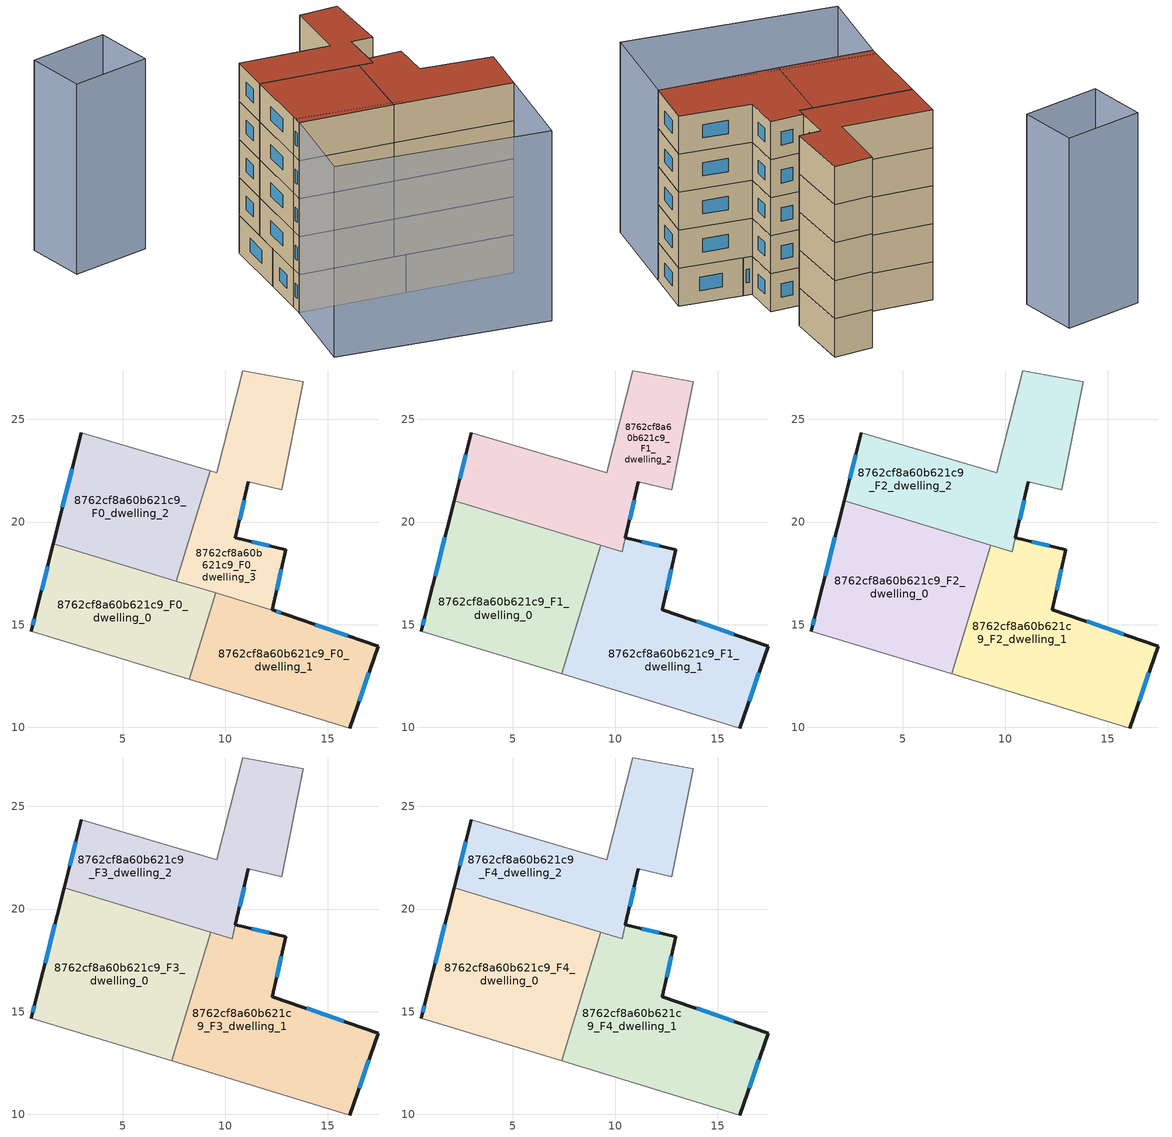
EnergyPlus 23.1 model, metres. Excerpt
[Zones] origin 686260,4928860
8762cf8a60b621c9_F0_dwelling_0
 floor ground (EU_floor_Construction): 9.53,16.55 8.25,12.34 0.55,14.69 0.77,15.58 1.62,18.95 z0
 wall outside (EU_wall_Construction): 1.62,18.95 0.77,15.58 0.55,14.69 z0:3
 wall to 8762cf8a60b621c9_F0_dwelling_1 (EU_wall_Construction): 8.25,12.34 9.53,16.55 z0:3
 wall adiabatic (EU_wall_Construction): 0.55,14.69 8.25,12.34 z0:3
 wall to 8762cf8a60b621c9_F0_dwelling_2 (EU_wall_Construction): 7.62,17.13 1.62,18.95 z0:3
 wall to 8762cf8a60b621c9_F0_dwelling_3 (EU_wall_Construction): 9.53,16.55 7.62,17.13 z0:3
 window (EU_Window_Construction): 0.7,15.29 0.62,14.98 / 1.34,17.86 1.05,16.67 z0.98:2.02
8762cf8a60b621c9_F0_dwelling_1
 floor ground (EU_floor_Construction): 17.45,13.96 16.07,9.97 8.25,12.34 9.53,16.55 12.92,15.52 z0
 wall outside (EU_wall_Construction): 16.07,9.97 17.45,13.96 12.92,15.52 z0:3
 wall adiabatic (EU_wall_Construction): 8.25,12.34 16.07,9.97 z0:3
 wall to 8762cf8a60b621c9_F0_dwelling_3 (EU_wall_Construction): 12.92,15.52 9.53,16.55 z0:3
 window (EU_Window_Construction): 16.52,11.26 17,12.66 / 15.98,14.46 14.39,15.01 z0.98:2.02
8762cf8a60b621c9_F0_dwelling_2
 floor ground (EU_floor_Construction): 9.26,22.51 7.62,17.13 1.62,18.95 2.98,24.36 z0
 wall outside (EU_wall_Construction): 2.98,24.36 1.62,18.95 z0:3
 wall adiabatic (EU_wall_Construction): 9.26,22.51 2.98,24.36 z0:3
 wall to 8762cf8a60b621c9_F0_dwelling_3 (EU_wall_Construction): 7.62,17.13 9.26,22.51 z0:3
 window (EU_Window_Construction): 2.54,22.6 2.06,20.71 z0.98:2.02
8762cf8a60b621c9_F0_dwelling_3
 floor ground (EU_floor_Construction): 13.79,26.84 12.74,21.58 11.12,21.96 10.49,19.23 12.95,18.66 12.28,15.74 12.92,15.52 7.62,17.13 9.26,22.51 9.59,22.41 10.86,27.36 z0
 wall outside (EU_wall_Construction): 12.92,15.52 12.28,15.74 12.95,18.66 10.49,19.23 11.12,21.96 z0:3
 wall adiabatic (EU_wall_Construction): 11.12,21.96 12.74,21.58 13.79,26.84 10.86,27.36 9.59,22.41 9.26,22.51 z0:3
 window (EU_Window_Construction): 10.69,20.11 10.91,21.07 / 12.15,18.84 11.29,19.04 / 12.5,16.69 12.73,17.71 / 12.71,15.59 12.49,15.67 z0.98:2.02
8762cf8a60b621c9_F1_dwelling_0
 floor to 8762cf8a60b621c9_F0_dwelling_0 (EU_floor_Construction): 8.66,16.81 7.38,12.61 0.55,14.69 0.77,15.58 1.62,18.95 z3
 floor to 8762cf8a60b621c9_F0_dwelling_2 (EU_floor_Construction): 8.24,19.18 7.62,17.13 1.62,18.95 2.14,21.04 z3
 floor to 8762cf8a60b621c9_F0_dwelling_3 (EU_floor_Construction): 9.29,18.87 8.66,16.81 7.62,17.13 8.24,19.18 z3
 wall outside (EU_wall_Construction): 2.14,21.04 0.77,15.58 0.55,14.69 z3:6
 wall to 8762cf8a60b621c9_F1_dwelling_1 (EU_wall_Construction): 7.38,12.61 9.29,18.87 z3:6
 wall adiabatic (EU_wall_Construction): 0.55,14.69 7.38,12.61 z3:6
 wall to 8762cf8a60b621c9_F1_dwelling_2 (EU_wall_Construction): 9.29,18.87 2.14,21.04 z3:6
 window (EU_Window_Construction): 0.7,15.29 0.62,14.98 / 1.7,19.26 1.22,17.35 z3.98:5.02
8762cf8a60b621c9_F1_dwelling_1
 floor to 8762cf8a60b621c9_F0_dwelling_1 (EU_floor_Construction): 17.45,13.96 16.07,9.97 8.25,12.35 9.53,16.55 12.92,15.52 z3
 floor to 8762cf8a60b621c9_F0_dwelling_0 (EU_floor_Construction): 9.53,16.55 8.25,12.35 7.38,12.61 8.66,16.81 z3
 floor to 8762cf8a60b621c9_F0_dwelling_3 (EU_floor_Construction): 12.95,18.66 12.28,15.74 12.92,15.52 8.66,16.81 9.29,18.87 10.33,18.55 10.49,19.23 z3
 wall outside (EU_wall_Construction): 16.07,9.97 17.45,13.96 12.28,15.74 12.95,18.66 10.49,19.23 z3:6
 wall adiabatic (EU_wall_Construction): 7.38,12.61 16.07,9.97 z3:6
 wall to 8762cf8a60b621c9_F1_dwelling_2 (EU_wall_Construction): 10.49,19.23 10.33,18.55 9.29,18.87 z3:6
 window (EU_Window_Construction): 16.52,11.26 17,12.66 / 12.15,18.84 11.29,19.04 / 12.5,16.69 12.73,17.71 / 15.77,14.54 13.96,15.16 z3.98:5.02
8762cf8a60b621c9_F1_dwelling_2
 floor to 8762cf8a60b621c9_F0_dwelling_3 (EU_floor_Construction): 13.79,26.84 12.74,21.58 11.12,21.96 10.33,18.55 8.24,19.19 9.26,22.51 9.59,22.41 10.86,27.36 z3
 floor to 8762cf8a60b621c9_F0_dwelling_2 (EU_floor_Construction): 9.26,22.51 8.24,19.19 2.14,21.04 2.98,24.36 z3
 wall outside (EU_wall_Construction): 2.98,24.36 2.14,21.04 / 10.49,19.23 11.12,21.96 z3:6
 wall adiabatic (EU_wall_Construction): 11.12,21.96 12.74,21.58 13.79,26.84 10.86,27.36 9.59,22.41 2.98,24.36 z3:6
 window (EU_Window_Construction): 2.71,23.28 2.42,22.12 / 10.69,20.12 10.91,21.07 z3.98:5.02
8762cf8a60b621c9_F2_dwelling_0
 floor to 8762cf8a60b621c9_F1_dwelling_0 (EU_floor_Construction): 9.29,18.87 7.38,12.61 0.55,14.69 0.77,15.58 2.14,21.04 z6
 wall outside (EU_wall_Construction): 2.14,21.04 0.77,15.58 0.55,14.69 z6:9
 wall to 8762cf8a60b621c9_F2_dwelling_1 (EU_wall_Construction): 7.38,12.61 9.29,18.87 z6:9
 wall adiabatic (EU_wall_Construction): 0.55,14.69 7.38,12.61 z6:9
 wall to 8762cf8a60b621c9_F2_dwelling_2 (EU_wall_Construction): 9.29,18.87 2.14,21.04 z6:9
 window (EU_Window_Construction): 0.7,15.29 0.62,14.98 / 1.7,19.26 1.22,17.35 z6.98:8.02
8762cf8a60b621c9_F2_dwelling_1
 floor to 8762cf8a60b621c9_F1_dwelling_1 (EU_floor_Construction): 12.95,18.66 12.28,15.74 17.45,13.96 16.07,9.97 7.38,12.61 9.29,18.87 10.33,18.55 10.49,19.23 z6
 wall outside (EU_wall_Construction): 16.07,9.97 17.45,13.96 12.28,15.74 12.95,18.66 10.49,19.23 z6:9
 wall adiabatic (EU_wall_Construction): 7.38,12.61 16.07,9.97 z6:9
 wall to 8762cf8a60b621c9_F2_dwelling_2 (EU_wall_Construction): 10.49,19.23 10.33,18.55 9.29,18.87 z6:9
 window (EU_Window_Construction): 16.52,11.26 17,12.66 / 12.15,18.84 11.29,19.04 / 12.5,16.69 12.73,17.71 / 15.77,14.54 13.96,15.16 z6.98:8.02
8762cf8a60b621c9_F2_dwelling_2
 floor to 8762cf8a60b621c9_F1_dwelling_2 (EU_floor_Construction): 13.79,26.84 12.74,21.58 11.12,21.96 10.33,18.55 2.14,21.04 2.98,24.36 9.59,22.41 10.86,27.36 z6
 wall outside (EU_wall_Construction): 2.98,24.36 2.14,21.04 / 10.49,19.23 11.12,21.96 z6:9
 wall adiabatic (EU_wall_Construction): 11.12,21.96 12.74,21.58 13.79,26.84 10.86,27.36 9.59,22.41 2.98,24.36 z6:9
 window (EU_Window_Construction): 2.71,23.28 2.42,22.12 / 10.69,20.12 10.91,21.07 z6.98:8.02
8762cf8a60b621c9_F3_dwelling_0
 floor to 8762cf8a60b621c9_F2_dwelling_0 (EU_floor_Construction): 9.29,18.87 7.38,12.61 0.55,14.69 0.77,15.58 2.14,21.04 z9
 wall outside (EU_wall_Construction): 2.14,21.04 0.77,15.58 0.55,14.69 z9:12
 wall to 8762cf8a60b621c9_F3_dwelling_1 (EU_wall_Construction): 7.38,12.61 9.29,18.87 z9:12
 wall adiabatic (EU_wall_Construction): 0.55,14.69 7.38,12.61 z9:12
 wall to 8762cf8a60b621c9_F3_dwelling_2 (EU_wall_Construction): 9.29,18.87 2.14,21.04 z9:12
 window (EU_Window_Construction): 0.7,15.29 0.62,14.98 / 1.7,19.26 1.22,17.35 z9.98:11.02
8762cf8a60b621c9_F3_dwelling_1
 floor to 8762cf8a60b621c9_F2_dwelling_1 (EU_floor_Construction): 12.95,18.66 12.28,15.74 17.45,13.96 16.07,9.97 7.38,12.61 9.29,18.87 10.33,18.55 10.49,19.23 z9
 wall outside (EU_wall_Construction): 16.07,9.97 17.45,13.96 12.28,15.74 12.95,18.66 10.49,19.23 z9:12
 wall adiabatic (EU_wall_Construction): 7.38,12.61 16.07,9.97 z9:12
 wall to 8762cf8a60b621c9_F3_dwelling_2 (EU_wall_Construction): 10.49,19.23 10.33,18.55 9.29,18.87 z9:12
 window (EU_Window_Construction): 16.52,11.26 17,12.66 / 12.15,18.84 11.29,19.04 / 12.5,16.69 12.73,17.71 / 15.77,14.54 13.96,15.16 z9.98:11.02
8762cf8a60b621c9_F3_dwelling_2
 floor to 8762cf8a60b621c9_F2_dwelling_2 (EU_floor_Construction): 13.79,26.84 12.74,21.58 11.12,21.96 10.33,18.55 2.14,21.04 2.98,24.36 9.59,22.41 10.86,27.36 z9
 wall outside (EU_wall_Construction): 2.98,24.36 2.14,21.04 / 10.49,19.23 11.12,21.96 z9:12
 wall adiabatic (EU_wall_Construction): 11.12,21.96 12.74,21.58 13.79,26.84 10.86,27.36 9.59,22.41 2.98,24.36 z9:12
 window (EU_Window_Construction): 2.71,23.28 2.42,22.12 / 10.69,20.12 10.91,21.07 z9.98:11.02
8762cf8a60b621c9_F4_dwelling_0
 floor to 8762cf8a60b621c9_F3_dwelling_0 (EU_floor_Construction): 9.29,18.87 7.38,12.61 0.55,14.69 0.77,15.58 2.14,21.04 z12
 wall outside (EU_wall_Construction): 2.14,21.04 0.77,15.58 0.55,14.69 z12:15
 wall to 8762cf8a60b621c9_F4_dwelling_1 (EU_wall_Construction): 7.38,12.61 9.29,18.87 z12:15
 wall adiabatic (EU_wall_Construction): 0.55,14.69 7.38,12.61 z12:15
 wall to 8762cf8a60b621c9_F4_dwelling_2 (EU_wall_Construction): 9.29,18.87 2.14,21.04 z12:15
 window (EU_Window_Construction): 0.7,15.29 0.62,14.98 / 1.7,19.26 1.22,17.35 z12.98:14.02
 roof outside (EU_roof_Construction): 7.38,12.61 9.29,18.87 2.14,21.04 0.77,15.58 0.55,14.69 z15
8762cf8a60b621c9_F4_dwelling_1
 floor to 8762cf8a60b621c9_F3_dwelling_1 (EU_floor_Construction): 12.95,18.66 12.28,15.74 17.45,13.96 16.07,9.97 7.38,12.61 9.29,18.87 10.33,18.55 10.49,19.23 z12
 wall outside (EU_wall_Construction): 16.07,9.97 17.45,13.96 12.28,15.74 12.95,18.66 10.49,19.23 z12:15
 wall adiabatic (EU_wall_Construction): 7.38,12.61 16.07,9.97 z12:15
 wall to 8762cf8a60b621c9_F4_dwelling_2 (EU_wall_Construction): 10.49,19.23 10.33,18.55 9.29,18.87 z12:15
 window (EU_Window_Construction): 16.52,11.26 17,12.66 / 12.15,18.84 11.29,19.04 / 12.5,16.69 12.73,17.71 / 15.77,14.54 13.96,15.16 z12.98:14.02
 roof outside (EU_roof_Construction): 16.07,9.97 17.45,13.96 12.28,15.74 12.95,18.66 10.49,19.23 10.33,18.55 9.29,18.87 7.38,12.61 z15
8762cf8a60b621c9_F4_dwelling_2
 floor to 8762cf8a60b621c9_F3_dwelling_2 (EU_floor_Construction): 13.79,26.84 12.74,21.58 11.12,21.96 10.33,18.55 2.14,21.04 2.98,24.36 9.59,22.41 10.86,27.36 z12
 wall outside (EU_wall_Construction): 2.98,24.36 2.14,21.04 / 10.49,19.23 11.12,21.96 z12:15
 wall adiabatic (EU_wall_Construction): 11.12,21.96 12.74,21.58 13.79,26.84 10.86,27.36 9.59,22.41 2.98,24.36 z12:15
 window (EU_Window_Construction): 2.71,23.28 2.42,22.12 / 10.69,20.12 10.91,21.07 z12.98:14.02
 roof outside (EU_roof_Construction): 12.74,21.58 13.79,26.84 10.86,27.36 9.59,22.41 2.98,24.36 2.14,21.04 10.33,18.55 11.12,21.96 z15
shading: 16.07,9.97 13.54,2.61 / 13.54,2.61 -1.79,7.88 / -1.79,7.88 0.74,15.24 / 0.74,15.24 16.07,9.97 / -1.73,29.01 -7.9,29.03 / -7.9,29.03 -7.89,33.76 / -7.89,33.76 -1.72,33.75 / -1.72,33.75 -1.73,29.01 z0:15
[Building]
EU S2 Campaign: North Axis=0; Terrain=City; Solar Distribution=FullExterior
[Site:Location]
Bologna: Latitude=44.5; Longitude=11.25; Time Zone=1; Elevation=37
[SizingPeriod:WeatherFileDays]
AnnualSizingPeriod: Begin Month=1; Begin Day of Month=1; End Month=12; End Day of Month=31; Day of Week for Start Day=Monday; Use Weather File Daylight Saving Period=No; Use Weather File Rain and Snow Indicators=No
[MATERIAL]
EU_InternalMass_Material: Roughness=MediumRough; Thickness=0.1; Conductivity=1; Density=1800; Specific Heat=900; Thermal Absorptance=0.9; Solar Absorptance=0.7; Visible Absorptance=0.7
[MATERIAL:NOMASS] Roughness=MediumRough; Thermal Absorptance=0.9; Solar Absorptance=0.7; Visible Absorptance=0.7
Name | Thermal Resistance
EU_wall_NoMass | 0.905828
EU_roof_NoMass | 0.37593
EU_floor_NoMass | 0.67114
[WINDOWMATERIAL:SIMPLEGLAZINGSYSTEM]
EU_Window_SimpleGlazing: UFactor=4.52486; Solar Heat Gain Coefficient=0.85; Visible Transmittance=0.85
[CONSTRUCTION]
EU_wall_Construction: EU_wall_NoMass
EU_roof_Construction: EU_roof_NoMass
EU_floor_Construction: EU_floor_NoMass
EU_InternalMass_Construction: EU_InternalMass_Material
EU_Window_Construction: EU_Window_SimpleGlazing
[ZONE] Type=1; Multiplier=1; Ceiling Height=autocalculate; Floor Area=autocalculate; Part of Total Floor Area=Yes
Name | Volume
8762cf8a60b621c9_F0_dwelling_0 | 107.531
8762cf8a60b621c9_F1_dwelling_0; 8762cf8a60b621c9_F2_dwelling_0; 8762cf8a60b621c9_F3_dwelling_0; 8762cf8a60b621c9_F4_dwelling_0 | 143.382
8762cf8a60b621c9_F0_dwelling_1 | 107.545
8762cf8a60b621c9_F1_dwelling_1; 8762cf8a60b621c9_F2_dwelling_1; 8762cf8a60b621c9_F3_dwelling_1; 8762cf8a60b621c9_F4_dwelling_1 | 149.294
8762cf8a60b621c9_F0_dwelling_2 | 107.537
8762cf8a60b621c9_F1_dwelling_2 | 137.465
8762cf8a60b621c9_F2_dwelling_2; 8762cf8a60b621c9_F3_dwelling_2; 8762cf8a60b621c9_F4_dwelling_2 | 137.444
8762cf8a60b621c9_F0_dwelling_3 | 107.541
[INTERNALMASS] Construction=EU_InternalMass_Construction
Name | Zone or ZoneList | Surface Area
8762cf8a60b621c9_F0_dwelling_0_EU_InternalMass | 8762cf8a60b621c9_F0_dwelling_0 | 35.844
8762cf8a60b621c9_F0_dwelling_1_EU_InternalMass | 8762cf8a60b621c9_F0_dwelling_1 | 35.849
8762cf8a60b621c9_F0_dwelling_2_EU_InternalMass | 8762cf8a60b621c9_F0_dwelling_2 | 35.8466
8762cf8a60b621c9_F0_dwelling_3_EU_InternalMass | 8762cf8a60b621c9_F0_dwelling_3 | 35.8472
8762cf8a60b621c9_F1_dwelling_0_EU_InternalMass | 8762cf8a60b621c9_F1_dwelling_0 | 47.7954
8762cf8a60b621c9_F1_dwelling_1_EU_InternalMass | 8762cf8a60b621c9_F1_dwelling_1 | 49.764
8762cf8a60b621c9_F1_dwelling_2_EU_InternalMass | 8762cf8a60b621c9_F1_dwelling_2 | 45.8233
8762cf8a60b621c9_F2_dwelling_0_EU_InternalMass | 8762cf8a60b621c9_F2_dwelling_0 | 47.7954
8762cf8a60b621c9_F2_dwelling_1_EU_InternalMass | 8762cf8a60b621c9_F2_dwelling_1 | 49.764
8762cf8a60b621c9_F2_dwelling_2_EU_InternalMass | 8762cf8a60b621c9_F2_dwelling_2 | 45.8233
8762cf8a60b621c9_F3_dwelling_0_EU_InternalMass | 8762cf8a60b621c9_F3_dwelling_0 | 47.7954
8762cf8a60b621c9_F3_dwelling_1_EU_InternalMass | 8762cf8a60b621c9_F3_dwelling_1 | 49.764
8762cf8a60b621c9_F3_dwelling_2_EU_InternalMass | 8762cf8a60b621c9_F3_dwelling_2 | 45.8233
8762cf8a60b621c9_F4_dwelling_0_EU_InternalMass | 8762cf8a60b621c9_F4_dwelling_0 | 47.7954
8762cf8a60b621c9_F4_dwelling_1_EU_InternalMass | 8762cf8a60b621c9_F4_dwelling_1 | 49.764
8762cf8a60b621c9_F4_dwelling_2_EU_InternalMass | 8762cf8a60b621c9_F4_dwelling_2 | 45.8233
[OTHEREQUIPMENT] Fuel Type=Electricity; Design Level Calculation Method=Watts/Area; Power per Zone Floor Area=1; Fraction Latent=0; Fraction Radiant=0; Fraction Lost=0; Carbon Dioxide Generation Rate=0; EndUse Subcategory=EU_Step8_InternalGains
Name | Zone or ZoneList or Space or SpaceList | Schedule
EU_Step8_InternalGain_8762cf8a60b621c9_F0_dwelling_0_f000 | 8762cf8a60b621c9_F0_dwelling_0 | EU_Step8_GainSchedule_8762cf8a60b621c9_F0_dwelling_0_f000
EU_Step8_InternalGain_8762cf8a60b621c9_F0_dwelling_1_f000 | 8762cf8a60b621c9_F0_dwelling_1 | EU_Step8_GainSchedule_8762cf8a60b621c9_F0_dwelling_1_f000
EU_Step8_InternalGain_8762cf8a60b621c9_F0_dwelling_2_f000 | 8762cf8a60b621c9_F0_dwelling_2 | EU_Step8_GainSchedule_8762cf8a60b621c9_F0_dwelling_2_f000
EU_Step8_InternalGain_8762cf8a60b621c9_F0_dwelling_3_f000 | 8762cf8a60b621c9_F0_dwelling_3 | EU_Step8_GainSchedule_8762cf8a60b621c9_F0_dwelling_3_f000
EU_Step8_InternalGain_8762cf8a60b621c9_F1_dwelling_0_f000 | 8762cf8a60b621c9_F1_dwelling_0 | EU_Step8_GainSchedule_8762cf8a60b621c9_F1_dwelling_0_f000
EU_Step8_InternalGain_8762cf8a60b621c9_F1_dwelling_1_f000 | 8762cf8a60b621c9_F1_dwelling_1 | EU_Step8_GainSchedule_8762cf8a60b621c9_F1_dwelling_1_f000
EU_Step8_InternalGain_8762cf8a60b621c9_F1_dwelling_2_f000 | 8762cf8a60b621c9_F1_dwelling_2 | EU_Step8_GainSchedule_8762cf8a60b621c9_F1_dwelling_2_f000
EU_Step8_InternalGain_8762cf8a60b621c9_F2_dwelling_0_f000 | 8762cf8a60b621c9_F2_dwelling_0 | EU_Step8_GainSchedule_8762cf8a60b621c9_F2_dwelling_0_f000
EU_Step8_InternalGain_8762cf8a60b621c9_F2_dwelling_1_f000 | 8762cf8a60b621c9_F2_dwelling_1 | EU_Step8_GainSchedule_8762cf8a60b621c9_F2_dwelling_1_f000
EU_Step8_InternalGain_8762cf8a60b621c9_F2_dwelling_2_f000 | 8762cf8a60b621c9_F2_dwelling_2 | EU_Step8_GainSchedule_8762cf8a60b621c9_F2_dwelling_2_f000
EU_Step8_InternalGain_8762cf8a60b621c9_F3_dwelling_0_f000 | 8762cf8a60b621c9_F3_dwelling_0 | EU_Step8_GainSchedule_8762cf8a60b621c9_F3_dwelling_0_f000
EU_Step8_InternalGain_8762cf8a60b621c9_F3_dwelling_1_f000 | 8762cf8a60b621c9_F3_dwelling_1 | EU_Step8_GainSchedule_8762cf8a60b621c9_F3_dwelling_1_f000
EU_Step8_InternalGain_8762cf8a60b621c9_F3_dwelling_2_f000 | 8762cf8a60b621c9_F3_dwelling_2 | EU_Step8_GainSchedule_8762cf8a60b621c9_F3_dwelling_2_f000
EU_Step8_InternalGain_8762cf8a60b621c9_F4_dwelling_0_f000 | 8762cf8a60b621c9_F4_dwelling_0 | EU_Step8_GainSchedule_8762cf8a60b621c9_F4_dwelling_0_f000
EU_Step8_InternalGain_8762cf8a60b621c9_F4_dwelling_1_f000 | 8762cf8a60b621c9_F4_dwelling_1 | EU_Step8_GainSchedule_8762cf8a60b621c9_F4_dwelling_1_f000
EU_Step8_InternalGain_8762cf8a60b621c9_F4_dwelling_2_f000 | 8762cf8a60b621c9_F4_dwelling_2 | EU_Step8_GainSchedule_8762cf8a60b621c9_F4_dwelling_2_f000
[ZONEVENTILATION:DESIGNFLOWRATE] Schedule=EU_AlwaysOn; Design Flow Rate Calculation Method=AirChanges/Hour; Air Changes per Hour=0.73129; Ventilation Type=Natural; Fan Pressure Rise=0; Fan Total Efficiency=1; Constant Term Coefficient=1; Temperature Term Coefficient=0; Velocity Term Coefficient=0; Velocity Squared Term Coefficient=0; Minimum Indoor Temperature=-100; Maximum Indoor Temperature=100; Delta Temperature=-100; Minimum Outdoor Temperature=-100; Maximum Outdoor Temperature=100; Maximum Wind Speed=40
Name | Zone or ZoneList or Space or SpaceList
EU_ConstantAir_8762cf8a60b621c9_F0_dwelling_0 | 8762cf8a60b621c9_F0_dwelling_0
EU_ConstantAir_8762cf8a60b621c9_F0_dwelling_1 | 8762cf8a60b621c9_F0_dwelling_1
EU_ConstantAir_8762cf8a60b621c9_F0_dwelling_2 | 8762cf8a60b621c9_F0_dwelling_2
EU_ConstantAir_8762cf8a60b621c9_F0_dwelling_3 | 8762cf8a60b621c9_F0_dwelling_3
EU_ConstantAir_8762cf8a60b621c9_F1_dwelling_0 | 8762cf8a60b621c9_F1_dwelling_0
EU_ConstantAir_8762cf8a60b621c9_F1_dwelling_1 | 8762cf8a60b621c9_F1_dwelling_1
EU_ConstantAir_8762cf8a60b621c9_F1_dwelling_2 | 8762cf8a60b621c9_F1_dwelling_2
EU_ConstantAir_8762cf8a60b621c9_F2_dwelling_0 | 8762cf8a60b621c9_F2_dwelling_0
EU_ConstantAir_8762cf8a60b621c9_F2_dwelling_1 | 8762cf8a60b621c9_F2_dwelling_1
EU_ConstantAir_8762cf8a60b621c9_F2_dwelling_2 | 8762cf8a60b621c9_F2_dwelling_2
EU_ConstantAir_8762cf8a60b621c9_F3_dwelling_0 | 8762cf8a60b621c9_F3_dwelling_0
EU_ConstantAir_8762cf8a60b621c9_F3_dwelling_1 | 8762cf8a60b621c9_F3_dwelling_1
EU_ConstantAir_8762cf8a60b621c9_F3_dwelling_2 | 8762cf8a60b621c9_F3_dwelling_2
EU_ConstantAir_8762cf8a60b621c9_F4_dwelling_0 | 8762cf8a60b621c9_F4_dwelling_0
EU_ConstantAir_8762cf8a60b621c9_F4_dwelling_1 | 8762cf8a60b621c9_F4_dwelling_1
EU_ConstantAir_8762cf8a60b621c9_F4_dwelling_2 | 8762cf8a60b621c9_F4_dwelling_2
[HVACTEMPLATE:THERMOSTAT] Constant Heating Setpoint=20; Constant Cooling Setpoint=50
EU_HeatOnly_8762cf8a60b621c9_F0_dwelling_0; EU_HeatOnly_8762cf8a60b621c9_F0_dwelling_1; EU_HeatOnly_8762cf8a60b621c9_F0_dwelling_2; EU_HeatOnly_8762cf8a60b621c9_F0_dwelling_3; EU_HeatOnly_8762cf8a60b621c9_F1_dwelling_0; EU_HeatOnly_8762cf8a60b621c9_F1_dwelling_1; EU_HeatOnly_8762cf8a60b621c9_F1_dwelling_2; EU_HeatOnly_8762cf8a60b621c9_F2_dwelling_0; EU_HeatOnly_8762cf8a60b621c9_F2_dwelling_1; EU_HeatOnly_8762cf8a60b621c9_F2_dwelling_2; EU_HeatOnly_8762cf8a60b621c9_F3_dwelling_0; EU_HeatOnly_8762cf8a60b621c9_F3_dwelling_1; EU_HeatOnly_8762cf8a60b621c9_F3_dwelling_2; EU_HeatOnly_8762cf8a60b621c9_F4_dwelling_0; EU_HeatOnly_8762cf8a60b621c9_F4_dwelling_1; EU_HeatOnly_8762cf8a60b621c9_F4_dwelling_2
[HVACTEMPLATE:ZONE:IDEALLOADSAIRSYSTEM] System Availability Schedule=EU_AlwaysOn; Maximum Heating Supply Air Temperature=50; Minimum Cooling Supply Air Temperature=13; Maximum Heating Supply Air Humidity Ratio=0.0156; Minimum Cooling Supply Air Humidity Ratio=0.0077; Heating Limit=NoLimit; Cooling Limit=NoLimit; Heating Availability Schedule=EU_AlwaysOn; Cooling Availability Schedule=EU_CoolingOff; Dehumidification Control Type=ConstantSensibleHeatRatio; Cooling Sensible Heat Ratio=0.7; Dehumidification Setpoint=60; Humidification Control Type=None; Humidification Setpoint=30; Outdoor Air Method=None; Outdoor Air Flow Rate per Person=0.00944; Outdoor Air Flow Rate per Zone Floor Area=0; Outdoor Air Flow Rate per Zone=0; Demand Controlled Ventilation Type=None; Outdoor Air Economizer Type=NoEconomizer; Heat Recovery Type=None; Sensible Heat Recovery Effectiveness=0.7; Latent Heat Recovery Effectiveness=0.65
Name | Template Thermostat
8762cf8a60b621c9_F0_dwelling_0 | EU_HeatOnly_8762cf8a60b621c9_F0_dwelling_0
8762cf8a60b621c9_F0_dwelling_1 | EU_HeatOnly_8762cf8a60b621c9_F0_dwelling_1
8762cf8a60b621c9_F0_dwelling_2 | EU_HeatOnly_8762cf8a60b621c9_F0_dwelling_2
8762cf8a60b621c9_F0_dwelling_3 | EU_HeatOnly_8762cf8a60b621c9_F0_dwelling_3
8762cf8a60b621c9_F1_dwelling_0 | EU_HeatOnly_8762cf8a60b621c9_F1_dwelling_0
8762cf8a60b621c9_F1_dwelling_1 | EU_HeatOnly_8762cf8a60b621c9_F1_dwelling_1
8762cf8a60b621c9_F1_dwelling_2 | EU_HeatOnly_8762cf8a60b621c9_F1_dwelling_2
8762cf8a60b621c9_F2_dwelling_0 | EU_HeatOnly_8762cf8a60b621c9_F2_dwelling_0
8762cf8a60b621c9_F2_dwelling_1 | EU_HeatOnly_8762cf8a60b621c9_F2_dwelling_1
8762cf8a60b621c9_F2_dwelling_2 | EU_HeatOnly_8762cf8a60b621c9_F2_dwelling_2
8762cf8a60b621c9_F3_dwelling_0 | EU_HeatOnly_8762cf8a60b621c9_F3_dwelling_0
8762cf8a60b621c9_F3_dwelling_1 | EU_HeatOnly_8762cf8a60b621c9_F3_dwelling_1
8762cf8a60b621c9_F3_dwelling_2 | EU_HeatOnly_8762cf8a60b621c9_F3_dwelling_2
8762cf8a60b621c9_F4_dwelling_0 | EU_HeatOnly_8762cf8a60b621c9_F4_dwelling_0
8762cf8a60b621c9_F4_dwelling_1 | EU_HeatOnly_8762cf8a60b621c9_F4_dwelling_1
8762cf8a60b621c9_F4_dwelling_2 | EU_HeatOnly_8762cf8a60b621c9_F4_dwelling_2
[SIZING:ZONE] Zone Cooling Design Supply Air Temperature Input Method=SupplyAirTemperature; Zone Cooling Design Supply Air Temperature=13; Zone Heating Design Supply Air Temperature Input Method=SupplyAirTemperature; Zone Heating Design Supply Air Temperature=50; Zone Cooling Design Supply Air Humidity Ratio=0.008; Zone Heating Design Supply Air Humidity Ratio=0.008; Cooling Design Air Flow Method=DesignDay; Cooling Design Air Flow Rate=0; Cooling Minimum Air Flow per Zone Floor Area=0.000762; Cooling Minimum Air Flow=0; Cooling Minimum Air Flow Fraction=0.2; Heating Design Air Flow Method=DesignDay; Heating Design Air Flow Rate=0; Heating Maximum Air Flow per Zone Floor Area=0.002032; Heating Maximum Air Flow=0.141576; Heating Maximum Air Flow Fraction=0.3; Account for Dedicated Outdoor Air System=No; Dedicated Outdoor Air System Control Strategy=NeutralSupplyAir; Dedicated Outdoor Air Low Setpoint Temperature for Design=autosize; Dedicated Outdoor Air High Setpoint Temperature for Design=autosize; Zone Load Sizing Method=Sensible Load Only No Latent Load; Zone Latent Cooling Design Supply Air Humidity Ratio Input Method=HumidityRatioDifference; Zone Cooling Design Supply Air Humidity Ratio Difference=0.005; Zone Latent Heating Design Supply Air Humidity Ratio Input Method=HumidityRatioDifference; Zone Humidification Design Supply Air Humidity Ratio Difference=0.005
8762cf8a60b621c9_F0_dwelling_0; 8762cf8a60b621c9_F0_dwelling_1; 8762cf8a60b621c9_F0_dwelling_2; 8762cf8a60b621c9_F0_dwelling_3; 8762cf8a60b621c9_F1_dwelling_0; 8762cf8a60b621c9_F1_dwelling_1; 8762cf8a60b621c9_F1_dwelling_2; 8762cf8a60b621c9_F2_dwelling_0; 8762cf8a60b621c9_F2_dwelling_1; 8762cf8a60b621c9_F2_dwelling_2; 8762cf8a60b621c9_F3_dwelling_0; 8762cf8a60b621c9_F3_dwelling_1; 8762cf8a60b621c9_F3_dwelling_2; 8762cf8a60b621c9_F4_dwelling_0; 8762cf8a60b621c9_F4_dwelling_1; 8762cf8a60b621c9_F4_dwelling_2
[SCHEDULE:CONSTANT]
Name | Hourly Value
EU_AlwaysOn | 1
EU_CoolingOff | 0
[SCHEDULE:FILE] Column Number=1; Rows to Skip at Top=0; Number of Hours of Data=8760; Column Separator=Comma; Interpolate to Timestep=No; Minutes per Item=60; Adjust Schedule for Daylight Savings=Yes
Name | File
EU_Step8_GainSchedule_8762cf8a60b621c9_F0_dwelling_0_f000 | ../../schedules/8762cf8a60b621c9/8762cf8a60b621c9_F0_dwelling_0_f000_gain.csv
EU_Step8_GainSchedule_8762cf8a60b621c9_F0_dwelling_1_f000 | ../../schedules/8762cf8a60b621c9/8762cf8a60b621c9_F0_dwelling_1_f000_gain.csv
EU_Step8_GainSchedule_8762cf8a60b621c9_F0_dwelling_2_f000 | ../../schedules/8762cf8a60b621c9/8762cf8a60b621c9_F0_dwelling_2_f000_gain.csv
EU_Step8_GainSchedule_8762cf8a60b621c9_F0_dwelling_3_f000 | ../../schedules/8762cf8a60b621c9/8762cf8a60b621c9_F0_dwelling_3_f000_gain.csv
EU_Step8_GainSchedule_8762cf8a60b621c9_F1_dwelling_0_f000 | ../../schedules/8762cf8a60b621c9/8762cf8a60b621c9_F1_dwelling_0_f000_gain.csv
EU_Step8_GainSchedule_8762cf8a60b621c9_F1_dwelling_1_f000 | ../../schedules/8762cf8a60b621c9/8762cf8a60b621c9_F1_dwelling_1_f000_gain.csv
EU_Step8_GainSchedule_8762cf8a60b621c9_F1_dwelling_2_f000 | ../../schedules/8762cf8a60b621c9/8762cf8a60b621c9_F1_dwelling_2_f000_gain.csv
EU_Step8_GainSchedule_8762cf8a60b621c9_F2_dwelling_0_f000 | ../../schedules/8762cf8a60b621c9/8762cf8a60b621c9_F2_dwelling_0_f000_gain.csv
EU_Step8_GainSchedule_8762cf8a60b621c9_F2_dwelling_1_f000 | ../../schedules/8762cf8a60b621c9/8762cf8a60b621c9_F2_dwelling_1_f000_gain.csv
EU_Step8_GainSchedule_8762cf8a60b621c9_F2_dwelling_2_f000 | ../../schedules/8762cf8a60b621c9/8762cf8a60b621c9_F2_dwelling_2_f000_gain.csv
EU_Step8_GainSchedule_8762cf8a60b621c9_F3_dwelling_0_f000 | ../../schedules/8762cf8a60b621c9/8762cf8a60b621c9_F3_dwelling_0_f000_gain.csv
EU_Step8_GainSchedule_8762cf8a60b621c9_F3_dwelling_1_f000 | ../../schedules/8762cf8a60b621c9/8762cf8a60b621c9_F3_dwelling_1_f000_gain.csv
EU_Step8_GainSchedule_8762cf8a60b621c9_F3_dwelling_2_f000 | ../../schedules/8762cf8a60b621c9/8762cf8a60b621c9_F3_dwelling_2_f000_gain.csv
EU_Step8_GainSchedule_8762cf8a60b621c9_F4_dwelling_0_f000 | ../../schedules/8762cf8a60b621c9/8762cf8a60b621c9_F4_dwelling_0_f000_gain.csv
EU_Step8_GainSchedule_8762cf8a60b621c9_F4_dwelling_1_f000 | ../../schedules/8762cf8a60b621c9/8762cf8a60b621c9_F4_dwelling_1_f000_gain.csv
EU_Step8_GainSchedule_8762cf8a60b621c9_F4_dwelling_2_f000 | ../../schedules/8762cf8a60b621c9/8762cf8a60b621c9_F4_dwelling_2_f000_gain.csv
